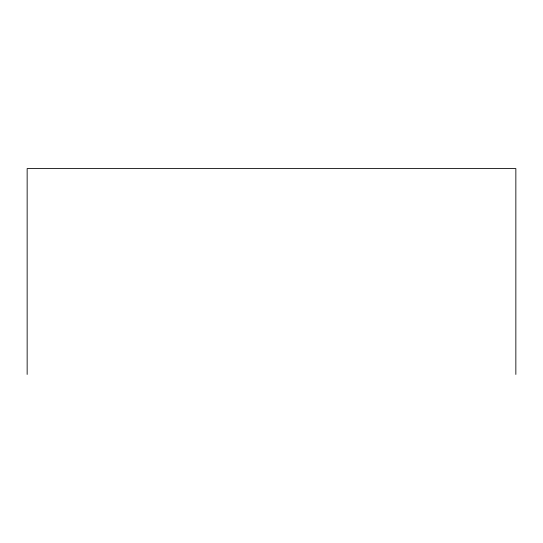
<?xml version="1.0" encoding="UTF-8"?>
<svg xmlns="http://www.w3.org/2000/svg" width="543" height="543" viewBox="0 0 543 543"><rect width="100%" height="100%" fill="white"/><g stroke="black" fill="none" stroke-linecap="round" stroke-linejoin="round"><path stroke-width="0.81" d="M515.85 374.426L515.85 168.574L27.15 168.574L27.15 374.426"/></g></svg>
